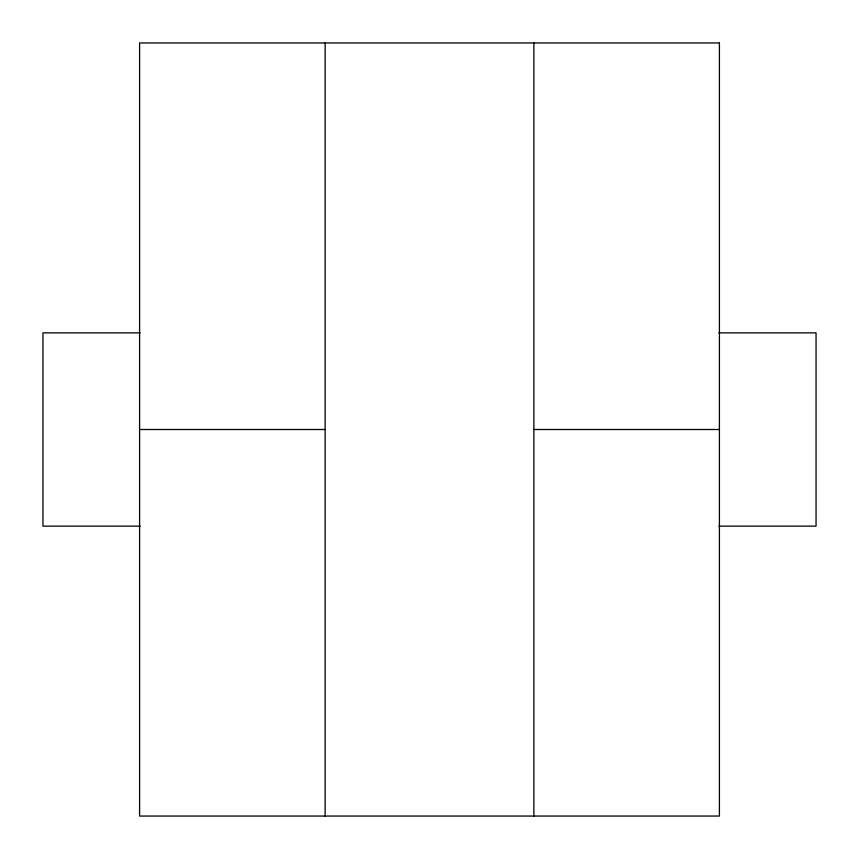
<?xml version="1.0" encoding="UTF-8"?>
<svg xmlns="http://www.w3.org/2000/svg" width="859" height="859" viewBox="0 0 859 859"><rect width="100%" height="100%" fill="white"/><g stroke="black" fill="none" stroke-linecap="round" stroke-linejoin="round"><path stroke-width="1.29" d="M140.146 332.863L42.95 332.863L42.95 526.138L140.146 526.138M718.854 332.863L816.05 332.863L816.05 526.138L718.854 526.138M139.588 429.5L325.132 429.5M533.868 429.5L719.413 429.5M533.868 42.95L533.868 816.05M325.132 42.95L325.132 816.05M719.413 42.95L139.588 42.95L139.588 816.05L719.413 816.05L719.413 42.95"/></g></svg>
